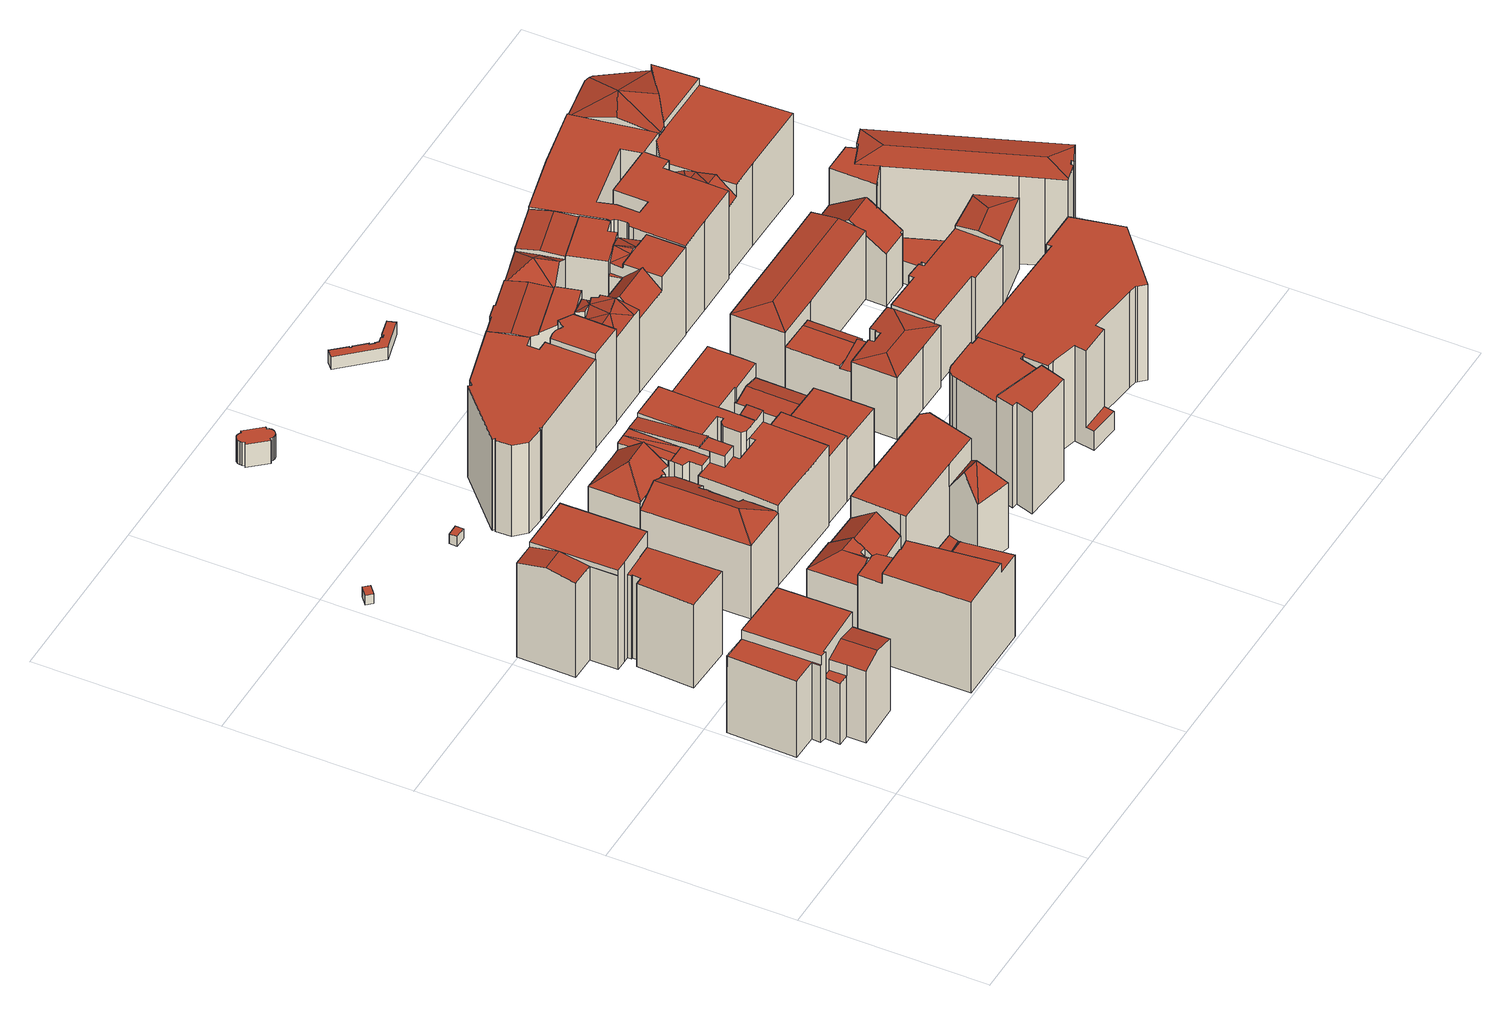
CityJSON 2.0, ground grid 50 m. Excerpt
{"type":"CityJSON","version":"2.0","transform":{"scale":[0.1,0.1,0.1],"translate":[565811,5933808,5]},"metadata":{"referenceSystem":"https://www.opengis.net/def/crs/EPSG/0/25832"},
"CityObjects":{
"building1":{"type":"Building","attributes":{"Gemeindeschluessel":"02000000","Geometrietyp2DReferenz":"3000","function":"31001_2010","roofType":"1000","measuredHeight":26.43,"storeysAboveGround":8},"geometry":[{"type":"MultiSurface","lod":"2","boundaries":[[[0,1,2,3]],[[4,5,1,0]],[[6,7,8,9]],[[10,11,12,13]],[[10,13,14,4,0,3,6,9]],[[14,13,12,15,16,17]],[[16,15,18,19]],[[11,10,9,8]],[[5,4,14,17]],[[6,3,2,19,18,7]],[[11,8,7,18,15,12]],[[5,17,16,19,2,1]]],"semantics":{"surfaces":[{"type":"WallSurface"},{"type":"GroundSurface"},{"type":"RoofSurface"}],"values":[0,0,0,0,1,0,0,0,0,0,2,2]}}]},
"building2":{"type":"Building","attributes":{"Gemeindeschluessel":"02000000","Geometrietyp2DReferenz":"3000","function":"31001_2010","roofType":"3100","measuredHeight":23.43,"storeysAboveGround":6},"geometry":[{"type":"MultiSurface","lod":"2","boundaries":[[[20,21,22,23]],[[21,24,25,22]],[[26,27,28,29,30,31]],[[32,33,34,25,24]],[[30,29,23,22,25,34,35]],[[32,24,27,26]],[[33,32,26,31,36]],[[36,31,30,35]],[[28,27,24,21,20]],[[29,28,20,23]],[[36,35,34,33]]],"semantics":{"surfaces":[{"type":"RoofSurface"},{"type":"WallSurface"},{"type":"GroundSurface"}],"values":[0,1,2,0,1,1,1,1,1,1,0]}}]},
"building3":{"type":"Building","attributes":{"Gemeindeschluessel":"02000000","Geometrietyp2DReferenz":"3000","function":"31001_2010","roofType":"1000","measuredHeight":25.55,"storeysAboveGround":7},"geometry":[{"type":"MultiSurface","lod":"2","boundaries":[[[37,38,39,40]],[[40,39,41,42]],[[42,41,43,44]],[[44,43,45,46]],[[47,48,45,43,41,39,38,49]],[[50,37,40,42,44,46,51,52]],[[37,50,49,38]],[[50,52,47,49]],[[52,51,48,47]],[[51,46,45,48]]],"semantics":{"surfaces":[{"type":"WallSurface"},{"type":"RoofSurface"},{"type":"GroundSurface"}],"values":[0,0,0,0,1,2,0,0,0,0]}}]},
"building4":{"type":"Building","attributes":{"Gemeindeschluessel":"02000000","Geometrietyp2DReferenz":"3000","function":"31001_2010","roofType":"3100","measuredHeight":30.47,"storeysAboveGround":5},"geometry":[{"type":"MultiSurface","lod":"2","boundaries":[[[53,54,55,56]],[[54,57,58,55]],[[59,60,53]],[[61,53,56,62]],[[54,63,57]],[[64,65,61,62,66,67,68]],[[65,64,69,70,60,59]],[[69,64,68,71]],[[54,53,60,70]],[[71,68,67,72]],[[67,66,58,57,63,72]],[[61,65,59,53]],[[66,62,56,55,58]],[[71,72,63,54,70,69]]],"semantics":{"surfaces":[{"type":"RoofSurface"},{"type":"WallSurface"},{"type":"GroundSurface"}],"values":[0,0,0,1,1,2,1,1,1,1,1,1,1,0]}}]},
"building5":{"type":"Building","attributes":{"Gemeindeschluessel":"02000000","Geometrietyp2DReferenz":"3000","function":"31001_3091","roofType":"1000","measuredHeight":3,"storeysAboveGround":1},"geometry":[{"type":"MultiSurface","lod":"2","boundaries":[[[73,74,75,76]],[[77,78,79,80]],[[80,79,74,73]],[[79,78,75,74]],[[78,77,76,75]],[[77,80,73,76]]],"semantics":{"surfaces":[{"type":"GroundSurface"},{"type":"RoofSurface"},{"type":"WallSurface"}],"values":[0,1,2,2,2,2]}}]},
"building6":{"type":"Building","attributes":{"Gemeindeschluessel":"02000000","Geometrietyp2DReferenz":"3000","function":"31001_2010","roofType":"1000","measuredHeight":27.88,"storeysAboveGround":7},"geometry":[{"type":"MultiSurface","lod":"2","boundaries":[[[81,82,83,84,85]],[[86,87,88,89,90]],[[91,92,93,94]],[[95,82,81,96]],[[83,97,98,84]],[[91,90,89,92]],[[99,88,87,100]],[[101,95,96,102,103,104,105,106,99,100]],[[107,108,109,110,111,98,97]],[[107,97,83,82,95,101]],[[111,110,104,103]],[[108,107,101,100,87,86]],[[99,106,93,92,89,88]],[[109,108,86,90,91,94]],[[106,105,109,94,93]],[[110,109,105,104]],[[103,102,85,84,98,111]],[[102,96,81,85]]],"semantics":{"surfaces":[{"type":"RoofSurface"},{"type":"WallSurface"},{"type":"GroundSurface"}],"values":[0,0,0,1,1,1,1,2,0,1,1,1,1,1,1,1,1,1]}}]},
"building7":{"type":"Building","attributes":{"Gemeindeschluessel":"02000000","Geometrietyp2DReferenz":"3000","function":"31001_2010","roofType":"3100","measuredHeight":25.46,"storeysAboveGround":6},"geometry":[{"type":"MultiSurface","lod":"2","boundaries":[[[112,113,114,115,116]],[[117,118,119,120]],[[121,114,113,122]],[[121,122,123,124,125,117,120,126]],[[115,114,121,126,127]],[[128,125,124,129,130]],[[118,117,125,128]],[[131,123,122,113,112]],[[129,124,123,131]],[[127,126,120,119]],[[129,131,112,116,130]],[[118,128,130,116]],[[127,119,118,116,115]]],"semantics":{"surfaces":[{"type":"RoofSurface"},{"type":"WallSurface"},{"type":"GroundSurface"}],"values":[0,1,1,2,1,1,1,1,1,1,0,0,0]}}]},
"building8":{"type":"Building","attributes":{"Gemeindeschluessel":"02000000","Geometrietyp2DReferenz":"3000","function":"31001_2010","roofType":"3100","measuredHeight":25.04,"storeysAboveGround":7},"geometry":[{"type":"MultiSurface","lod":"2","boundaries":[[[132,133,134,135]],[[136,134,133,137]],[[138,139,140,136,137]],[[135,134,136,140,141]],[[141,140,139,142]],[[142,139,138,143]],[[138,137,133,132,143]],[[142,143,132,135,141]]],"semantics":{"surfaces":[{"type":"RoofSurface"},{"type":"WallSurface"},{"type":"GroundSurface"}],"values":[0,1,2,1,1,1,1,0]}}]},
"building9":{"type":"Building","attributes":{"Gemeindeschluessel":"02000000","Geometrietyp2DReferenz":"3000","function":"31001_2010","roofType":"3200","measuredHeight":26.13,"storeysAboveGround":6},"geometry":[{"type":"MultiSurface","lod":"2","boundaries":[[[144,145,146,147]],[[148,149,145,144]],[[150,144,147,151]],[[152,148,144,150]],[[153,154,155,156]],[[156,155,157,158]],[[158,157,159,160]],[[160,159,161,162]],[[162,161,163,164]],[[164,163,165,166]],[[167,168,169,170]],[[170,169,171,172]],[[172,171,173,174]],[[153,156,158,160,162,164,166,152,150,151,175,176,167,170,172,174]],[[173,171,169,168,177,178,146,145,149,165,163,161,159,157,155,154]],[[146,178,175,151,147]],[[173,154,153,174]],[[177,168,167,176]],[[178,177,176,175]],[[152,166,165,149,148]]],"semantics":{"surfaces":[{"type":"RoofSurface"},{"type":"WallSurface"},{"type":"GroundSurface"}],"values":[0,0,1,1,1,1,1,1,1,1,1,1,1,2,0,1,1,1,1,1]}}]},
"building10":{"type":"Building","attributes":{"Gemeindeschluessel":"02000000","Geometrietyp2DReferenz":"3000","function":"31001_3091","roofType":"1000","measuredHeight":3,"storeysAboveGround":1},"geometry":[{"type":"MultiSurface","lod":"2","boundaries":[[[179,180,181,182]],[[183,184,185,186]],[[186,185,180,179]],[[185,184,181,180]],[[184,183,182,181]],[[183,186,179,182]]],"semantics":{"surfaces":[{"type":"GroundSurface"},{"type":"RoofSurface"},{"type":"WallSurface"}],"values":[0,1,2,2,2,2]}}]},
"building11":{"type":"Building","attributes":{"Gemeindeschluessel":"02000000","Geometrietyp2DReferenz":"3000","function":"31001_2010","roofType":"3200","measuredHeight":29.64,"storeysAboveGround":6},"geometry":[{"type":"MultiSurface","lod":"2","boundaries":[[[187,188,189,190,191,192]],[[193,194,187,192]],[[195,196,197,198,199,188,187,194]],[[200,201,202,203,204,205,206,207]],[[199,208,209,200,210,211,212,189]],[[207,213,214,211,210]],[[214,215,211]],[[216,192,191,217]],[[218,193,192,216]],[[219,197,196,220]],[[220,196,195,221]],[[222,202,201,223]],[[207,206,213]],[[224,205,204,225]],[[225,204,203,226]],[[226,203,202,222]],[[198,208,199]],[[189,212,190]],[[217,191,190,212,211,215,227]],[[224,225,226,222,223,228,219,220,221,218,216,217,227]],[[224,227,215,214,213,206,205]],[[200,207,210]],[[228,223,201,200,209]],[[219,228,209,208,198,197]],[[218,221,195,194,193]],[[199,189,188]]],"semantics":{"surfaces":[{"type":"RoofSurface"},{"type":"WallSurface"},{"type":"GroundSurface"}],"values":[0,0,0,0,0,0,0,1,1,1,1,1,1,1,1,1,1,1,1,2,1,1,1,1,1,1]}}]},
"building12":{"type":"Building","attributes":{"Gemeindeschluessel":"02000000","Geometrietyp2DReferenz":"3000","function":"31001_2010","roofType":"1000","measuredHeight":5.05,"storeysAboveGround":1},"geometry":[{"type":"MultiSurface","lod":"2","boundaries":[[[229,230,231,232]],[[232,231,233,234]],[[235,236,237,233,231,230]],[[238,229,232,234,239,240]],[[229,238,235,230]],[[238,240,236,235]],[[240,239,237,236]],[[239,234,233,237]]],"semantics":{"surfaces":[{"type":"WallSurface"},{"type":"RoofSurface"},{"type":"GroundSurface"}],"values":[0,0,1,2,0,0,0,0]}}]},
"building13":{"type":"Building","attributes":{"Gemeindeschluessel":"02000000","Geometrietyp2DReferenz":"3000","function":"31001_2010","roofType":"1000","measuredHeight":27.19,"storeysAboveGround":7},"geometry":[{"type":"MultiSurface","lod":"2","boundaries":[[[241,242,243]],[[242,244,245,246]],[[241,244,242]],[[247,248,249,250]],[[250,249,251,252]],[[253,254,255,256]],[[244,257,258,245]],[[246,245,258,259,260,261,262]],[[263,260,259,247,250,252,253,256]],[[261,260,263,241,243]],[[263,256,255,257,244,241]],[[248,247,259,258]],[[254,253,252,251]],[[242,246,262]],[[242,262,261,243]],[[254,251,249,248,258,257,255]]],"semantics":{"surfaces":[{"type":"RoofSurface"},{"type":"WallSurface"},{"type":"GroundSurface"}],"values":[0,0,0,1,1,1,1,1,2,1,1,1,1,0,0,0]}}]},
"building14":{"type":"Building","attributes":{"Gemeindeschluessel":"02000000","Geometrietyp2DReferenz":"3000","function":"31001_2010","roofType":"1000","measuredHeight":28.32,"storeysAboveGround":5},"geometry":[{"type":"MultiSurface","lod":"2","boundaries":[[[264,265,266,267,268,269]],[[270,271,272,273]],[[274,275,276,277]],[[278,279,280,281]],[[282,283,279,278]],[[266,265,284]],[[285,264,269,286]],[[266,287,267]],[[288,289,290,291]],[[272,292,293,273]],[[294,295,296,297]],[[297,296,298,299]],[[291,290,300,301]],[[302,303,304,305,306,307,308,309,290,289,310,311,312,282,278,281,276,275,313,314,315,316]],[[317,318,298,296,295,319,320,321,322,293,292,323,324,325,326,327,287,266,284]],[[316,315,314,313,275,274,328,329,330,331]],[[285,332,283,282,312,333,334,335,336,337,284,265,264]],[[338,339,340,341,326,325,324,323]],[[342,343,344,345,346,306,305,304,303,302,316,331]],[[347,348,346,345,344,343,342,331,330,329,328,274,277,349,350,351,352,353,354,355,341,340,339,338,356,357],[358,337,336,335,334,333,359,360,288,291,301,361,362,294,297,299,363]],[[311,310,289,288,360,359,333,312]],[[364,365,286,269,268,353,352,351,350]],[[267,287,327,326,341,355,354,353,268]],[[290,309,308,270,273,293,322,321,300]],[[308,307,306,346,348,347,357,271,270]],[[298,318,363,299]],[[301,300,321,320,361]],[[292,272,271,357,356,338,323]],[[320,319,295,294,362,361]],[[358,363,318,317,284,337]],[[281,280,364,350,349,277,276]],[[283,332,285,286,365,364,280,279]]],"semantics":{"surfaces":[{"type":"RoofSurface"},{"type":"WallSurface"},{"type":"GroundSurface"}],"values":[0,0,1,1,1,1,1,1,1,1,1,1,1,0,0,1,1,1,1,2,1,1,1,1,1,1,1,1,1,1,1,0]}}]},
"building15":{"type":"Building","attributes":{"Gemeindeschluessel":"02000000","Geometrietyp2DReferenz":"3000","function":"31001_2080","roofType":"1000","measuredHeight":7.05,"storeysAboveGround":1},"geometry":[{"type":"MultiSurface","lod":"2","boundaries":[[[366,367,368,369]],[[370,371,372,373]],[[373,372,374,375]],[[375,374,376,377]],[[377,376,378,379]],[[380,381,382,383]],[[383,382,384,385]],[[385,384,386,387]],[[387,386,388,389]],[[389,388,390,391]],[[391,390,392,393]],[[393,392,394,395]],[[395,394,396,397]],[[397,396,398,399]],[[400,401,402,403]],[[403,402,367,366]],[[404,405,371,370]],[[398,396,394,392,390,388,386,384,382,381,406,378,376,374,372,371,405,368,367,402,401,407]],[[380,383,385,387,389,391,393,395,397,399,408,400,403,366,369,404,370,373,375,377,379,409]],[[400,408,407,401]],[[408,399,398,407]],[[380,409,406,381]],[[409,379,378,406]],[[404,369,368,405]]],"semantics":{"surfaces":[{"type":"WallSurface"},{"type":"RoofSurface"},{"type":"GroundSurface"}],"values":[0,0,0,0,0,0,0,0,0,0,0,0,0,0,0,0,0,1,2,0,0,0,0,0]}}]},
"building16":{"type":"Building","attributes":{"Gemeindeschluessel":"02000000","Geometrietyp2DReferenz":"3000","function":"31001_2010","roofType":"1000","measuredHeight":20.4,"storeysAboveGround":5},"geometry":[{"type":"MultiSurface","lod":"2","boundaries":[[[410,411,412,413]],[[410,414,415,411]],[[414,416,417,415]],[[417,416,418,419]],[[412,419,418,413]],[[414,410,413,418,416]],[[411,415,417,419,412]]],"semantics":{"surfaces":[{"type":"WallSurface"},{"type":"GroundSurface"},{"type":"RoofSurface"}],"values":[0,0,0,0,0,1,2]}}]},
"building17":{"type":"Building","attributes":{"Gemeindeschluessel":"02000000","Geometrietyp2DReferenz":"3000","function":"31001_2010","roofType":"1000","measuredHeight":28.35,"storeysAboveGround":6},"geometry":[{"type":"MultiSurface","lod":"2","boundaries":[[[420,421,422,423,424,425,426,427,428]],[[422,421,429,430,431,432]],[[433,434,435,436]],[[437,438,439,440]],[[440,439,441,442]],[[442,441,443,444]],[[445,446,447,448]],[[448,447,449,450]],[[450,449,438,437]],[[451,452,453,454]],[[454,453,455,456]],[[456,455,457,458]],[[458,457,459,460]],[[428,461,420]],[[462,463,464,465]],[[465,464,466,467]],[[468,427,426,469]],[[469,426,425,470]],[[470,425,424,471]],[[471,424,423,472]],[[431,436,435,432]],[[461,428,427,468,444,443]],[[472,423,422,432,435,434,473]],[[474,475,476,477,462,465,467,478,451,454,456,458,460,445,448,450,437,440,442,444,468,469,470,471,472,473]],[[459,457,455,453,452,479,466,464,463,480,481,429,420,461,443,441,439,438,449,447,446]],[[481,480,477,476]],[[479,452,451,478]],[[429,481,476,475,430]],[[475,474,433,436,431,430]],[[474,473,434,433]],[[420,429,421]],[[466,479,478,467]],[[480,463,462,477]],[[459,446,445,460]]],"semantics":{"surfaces":[{"type":"RoofSurface"},{"type":"WallSurface"},{"type":"GroundSurface"}],"values":[0,0,0,1,1,1,1,1,1,1,1,1,1,1,1,1,1,1,1,1,1,1,1,2,0,1,1,1,1,1,1,1,1,1]}}]},
"building18":{"type":"Building","attributes":{"Gemeindeschluessel":"02000000","Geometrietyp2DReferenz":"3000","function":"31001_2010","roofType":"1000","measuredHeight":18.84,"storeysAboveGround":5},"geometry":[{"type":"MultiSurface","lod":"2","boundaries":[[[482,483,484,485,486,487]],[[488,489,490,491]],[[492,487,486,493]],[[494,483,482,495]],[[495,482,487,492]],[[496,497,498,499]],[[484,500,501,485]],[[502,503,504,505]],[[496,499,488,491,506,507,494,495,492,493,502,505,508]],[[509,507,506,510,511]],[[512,513,497,496,508,514]],[[508,505,504,515,514]],[[513,512,516,511,510]],[[494,507,509,500,484,483]],[[502,493,486,485,501,503]],[[489,488,499,498]],[[510,506,491,490]],[[516,512,514,515]],[[516,515,504,503,501,500,509,511]],[[490,489,498,497,513,510]]],"semantics":{"surfaces":[{"type":"RoofSurface"},{"type":"WallSurface"},{"type":"GroundSurface"}],"values":[0,1,1,1,1,1,1,1,2,1,1,1,1,1,1,1,1,0,0,0]}}]},
"building19":{"type":"Building","attributes":{"Gemeindeschluessel":"02000000","Geometrietyp2DReferenz":"3000","function":"31001_2010","roofType":"1000","measuredHeight":20.34,"storeysAboveGround":5},"geometry":[{"type":"MultiSurface","lod":"2","boundaries":[[[517,518,519,520,521,522,523]],[[524,525,526,527,528,529,530]],[[529,523,522,530]],[[524,521,520,525]],[[525,520,519,526]],[[526,519,518,527]],[[527,518,517,528]],[[529,528,517,523]],[[524,530,522,521]]],"semantics":{"surfaces":[{"type":"RoofSurface"},{"type":"GroundSurface"},{"type":"WallSurface"}],"values":[0,1,2,2,2,2,2,2,2]}}]},
"building20":{"type":"Building","attributes":{"Gemeindeschluessel":"02000000","Geometrietyp2DReferenz":"3000","function":"31001_2010","roofType":"1000","measuredHeight":31.29,"storeysAboveGround":8},"geometry":[{"type":"MultiSurface","lod":"2","boundaries":[[[531,532,533,534]],[[534,533,535,536]],[[537,538,539,540]],[[541,542,532,531]],[[542,541,543,544]],[[540,539,544,543]],[[538,537,536,535]],[[536,537,540,543,541,531,534]],[[538,535,533,532,542,544,539]]],"semantics":{"surfaces":[{"type":"WallSurface"},{"type":"GroundSurface"},{"type":"RoofSurface"}],"values":[0,0,0,0,0,0,0,1,2]}}]},
"building21":{"type":"Building","attributes":{"Gemeindeschluessel":"02000000","Geometrietyp2DReferenz":"3000","function":"31001_2010","roofType":"1000","measuredHeight":29,"storeysAboveGround":6},"geometry":[{"type":"MultiSurface","lod":"2","boundaries":[[[545,546,547,548]],[[549,550,551,552]],[[552,551,553,554]],[[554,553,555,556]],[[557,558,559,545,548,560,549,552,554,556]],[[561,547,546,562,563,564,555,553,551,550]],[[563,562,559,558]],[[564,563,558,557]],[[561,550,549,560]],[[547,561,560,548]],[[562,546,545,559]],[[555,564,557,556]]],"semantics":{"surfaces":[{"type":"WallSurface"},{"type":"GroundSurface"},{"type":"RoofSurface"}],"values":[0,0,0,0,1,2,0,0,0,0,0,0]}}]},
"building22":{"type":"Building","attributes":{"Gemeindeschluessel":"02000000","Geometrietyp2DReferenz":"3000","function":"31001_2010","roofType":"1000","measuredHeight":29.28,"storeysAboveGround":8},"geometry":[{"type":"MultiSurface","lod":"2","boundaries":[[[565,566,567,568]],[[568,567,569,570]],[[570,569,571,572]],[[572,571,573,574]],[[574,573,575,576]],[[576,575,577,578]],[[579,580,581,582]],[[583,584,585,586]],[[587,588,589,590]],[[590,589,591,592]],[[592,591,593,594]],[[595,596,597,598]],[[581,580,597,596,593,591,589,588,577,575,573,571,569,567,566,585,584]],[[595,598,579,582,583,586,565,568,570,572,574,576,578,587,590,592,594]],[[595,594,593,596]],[[583,582,581,584]],[[579,598,597,580]],[[587,578,577,588]],[[565,586,585,566]]],"semantics":{"surfaces":[{"type":"WallSurface"},{"type":"RoofSurface"},{"type":"GroundSurface"}],"values":[0,0,0,0,0,0,0,0,0,0,0,0,1,2,0,0,0,0,0]}}]},
"building23":{"type":"Building","attributes":{"Gemeindeschluessel":"02000000","Geometrietyp2DReferenz":"3000","function":"31001_2010","roofType":"3100","measuredHeight":28.04,"storeysAboveGround":6},"geometry":[{"type":"MultiSurface","lod":"2","boundaries":[[[599,600,601,602]],[[603,600,599]],[[600,604,605,606,601]],[[605,607,606]],[[608,609,610,611]],[[609,612,613,610]],[[614,604,600,609,615]],[[616,617,609,600]],[[603,618,616,600]],[[619,612,609]],[[617,620,621,622,623,609]],[[624,618,603]],[[609,608,615]],[[609,623,619]],[[625,622,621,626]],[[626,621,620,627]],[[628,629,630,631,632,633,625,626,627]],[[629,628,624,603,599,602]],[[630,629,602,601,606,607]],[[631,630,607,605,604,614]],[[625,633,613,612,619,623,622]],[[628,627,620,617,616,618,624]],[[632,631,614,615,608,611]],[[633,632,611,610,613]]],"semantics":{"surfaces":[{"type":"RoofSurface"},{"type":"WallSurface"},{"type":"GroundSurface"}],"values":[0,0,0,0,0,0,0,0,0,0,0,0,1,1,1,1,2,1,1,1,1,1,1,1]}}]},
"building24":{"type":"Building","attributes":{"Gemeindeschluessel":"02000000","Geometrietyp2DReferenz":"3000","function":"51009_1610","roofType":"1000","measuredHeight":3.83},"geometry":[{"type":"MultiSurface","lod":"2","boundaries":[[[634,635,636,637]],[[637,636,638,639]],[[639,638,640,641]],[[641,640,642,643]],[[643,642,644,645]],[[645,644,646,647]],[[647,646,648,649]],[[649,648,650,651]],[[651,650,652,653]],[[653,652,654,655]],[[655,654,656,657]],[[657,656,658,659]],[[660,661,635,634]],[[662,663,664,665]],[[665,664,666,667]],[[667,666,668,669]],[[669,668,661,660]],[[663,662,659,658]],[[659,662,665,667,669,660,634,637,639,641,643,645,647,649,651,653,655,657]],[[663,658,656,654,652,650,648,646,644,642,640,638,636,635,661,668,666,664]]],"semantics":{"surfaces":[{"type":"WallSurface"},{"type":"GroundSurface"},{"type":"RoofSurface"}],"values":[0,0,0,0,0,0,0,0,0,0,0,0,0,0,0,0,0,0,1,2]}}]},
"building25":{"type":"Building","attributes":{"Gemeindeschluessel":"02000000","Geometrietyp2DReferenz":"3000","function":"31001_2010","roofType":"1000","measuredHeight":18.15,"storeysAboveGround":5},"geometry":[{"type":"MultiSurface","lod":"2","boundaries":[[[670,671,672,673,674]],[[672,675,676,677,678,679]],[[680,681,682,683]],[[672,671,675]],[[684,670,674,685]],[[682,677,676,683]],[[672,679,673]],[[686,681,680,687]],[[688,684,685,689,686,687]],[[688,687,680,683,676,675]],[[686,689,678,677,682,681]],[[684,688,675,671,670]],[[689,685,674,673,679,678]]],"semantics":{"surfaces":[{"type":"RoofSurface"},{"type":"WallSurface"},{"type":"GroundSurface"}],"values":[0,0,0,1,1,1,1,1,2,1,1,1,1]}}]},
"building26":{"type":"Building","attributes":{"Gemeindeschluessel":"02000000","Geometrietyp2DReferenz":"3000","function":"31001_2010","roofType":"3200","measuredHeight":19.54,"storeysAboveGround":6},"geometry":[{"type":"MultiSurface","lod":"2","boundaries":[[[690,691,692,693,694,695]],[[691,696,697,692]],[[698,691,690,699]],[[699,690,695,700]],[[701,702,703,704]],[[704,703,705,706]],[[706,705,707,708]],[[708,707,709,710]],[[710,709,711,712]],[[713,696,691,698]],[[714,715,716,717]],[[717,716,697,696,713]],[[718,701,704,706,708,710,712,714,717,713,698,699,700]],[[719,718,700,695,694]],[[720,702,701,718,719]],[[715,714,712,711]],[[715,711,709,707,705,703,702,720,693,692,697,716]],[[720,719,694,693]]],"semantics":{"surfaces":[{"type":"RoofSurface"},{"type":"WallSurface"},{"type":"GroundSurface"}],"values":[0,0,1,1,1,1,1,1,1,1,1,1,2,1,1,1,0,0]}}]},
"building27":{"type":"Building","attributes":{"Gemeindeschluessel":"02000000","Geometrietyp2DReferenz":"3000","function":"31001_2010","roofType":"1000","measuredHeight":27.62,"storeysAboveGround":7},"geometry":[{"type":"MultiSurface","lod":"2","boundaries":[[[721,722,723,724,725]],[[723,726,727,728,729,730,724]],[[731,732,733]],[[731,734,732]],[[735,734,731]],[[735,736,734]],[[736,737,734]],[[738,739,737,736]],[[728,727,740,741]],[[742,743,744,745]],[[746,730,729,747]],[[747,729,728,748]],[[721,749,722]],[[733,750,731]],[[745,739,738,742]],[[751,752,749,721,725,753]],[[754,741,740,732,734,737,755]],[[751,753,746,747,748,754,755,756,757]],[[752,751,757,744,743,758]],[[757,756,739,745,744]],[[756,755,737,739]],[[736,735,731]],[[758,743,742,738,736]],[[726,750,733,732,740,727]],[[754,748,728,741]],[[726,723,722]],[[746,753,725,724,730]],[[726,722,749,752,758,736,731,750]]],"semantics":{"surfaces":[{"type":"RoofSurface"},{"type":"WallSurface"},{"type":"GroundSurface"}],"values":[0,0,0,0,0,0,0,0,0,0,1,1,1,1,1,1,1,2,1,1,1,1,1,1,1,1,1,0]}}]},
"building28":{"type":"Building","attributes":{"Gemeindeschluessel":"02000000","Geometrietyp2DReferenz":"3000","function":"31001_2010","roofType":"3100","measuredHeight":30.33,"storeysAboveGround":5},"geometry":[{"type":"MultiSurface","lod":"2","boundaries":[[[759,760,761]],[[762,760,759]],[[763,760,762]],[[764,765,761,760]],[[763,766,764,760]],[[767,764,766]],[[768,769,770,771,772]],[[773,774,775,776,769,768]],[[777,778,779,780,781,782,783,784]],[[785,771,770,786]],[[775,784,783,776]],[[787,782,781,788]],[[788,781,780,789]],[[789,780,779,790]],[[790,779,778,791]],[[791,778,777,792]],[[793,759,761,765,772,771,785]],[[794,774,773,767,766,763,762,795]],[[794,795,793,785,786,787,788,789,790,791,792]],[[787,786,770,769,776,783,782]],[[794,792,777,784,775,774]],[[764,767,773,768,772,765]],[[793,795,762,759]]],"semantics":{"surfaces":[{"type":"RoofSurface"},{"type":"WallSurface"},{"type":"GroundSurface"}],"values":[0,0,0,0,0,0,0,0,0,1,1,1,1,1,1,1,1,1,2,1,1,1,1]}}]},
"building29":{"type":"Building","attributes":{"Gemeindeschluessel":"02000000","Geometrietyp2DReferenz":"3000","function":"31001_2010","roofType":"1000","measuredHeight":29.42,"storeysAboveGround":6},"geometry":[{"type":"MultiSurface","lod":"2","boundaries":[[[796,797,597,798]],[[798,597,596,799]],[[799,596,593,800]],[[800,593,591,801]],[[801,591,802,803]],[[804,805,806,807]],[[807,806,797,796]],[[808,809,810,811]],[[811,810,812,813]],[[813,812,814,815]],[[816,817,818,819]],[[819,818,820,821]],[[822,823,820,818,817,824,814,812,810,809,802,591,593,596,597,797,806,805,825]],[[826,816,819,821,827,828,829,804,807,796,798,799,800,801,803,808,811,813,815]],[[808,803,802,809]],[[816,826,824,817]],[[826,815,814,824]],[[827,821,820,823]],[[830,829,828,831]],[[828,827,823,822,832,831]],[[804,829,830,833,825,805]],[[832,822,825,833]],[[832,833,830,831]]],"semantics":{"surfaces":[{"type":"WallSurface"},{"type":"RoofSurface"},{"type":"GroundSurface"}],"values":[0,0,0,0,0,0,0,0,0,0,0,0,1,2,0,0,0,0,0,0,0,0,1]}}]},
"building30":{"type":"Building","attributes":{"Gemeindeschluessel":"02000000","Geometrietyp2DReferenz":"3000","function":"31001_2010","roofType":"3200","measuredHeight":21.86,"storeysAboveGround":6},"geometry":[{"type":"MultiSurface","lod":"2","boundaries":[[[834,835,836,837]],[[838,839,840,835,834]],[[841,837,836,842]],[[843,839,838,844]],[[842,836,845,846]],[[843,844,841,842,846,847]],[[841,844,838,834,837]],[[840,839,843,847,848]],[[848,847,846,845]],[[848,845,836,835,840]]],"semantics":{"surfaces":[{"type":"RoofSurface"},{"type":"WallSurface"},{"type":"GroundSurface"}],"values":[0,0,1,1,1,2,1,1,1,0]}}]},
"building31":{"type":"Building","attributes":{"Gemeindeschluessel":"02000000","Geometrietyp2DReferenz":"3000","function":"31001_2010","roofType":"1000","measuredHeight":20.97,"storeysAboveGround":6},"geometry":[{"type":"MultiSurface","lod":"2","boundaries":[[[849,850,851,852,853,854,855,856,857,858]],[[859,860,861,862,863,864,865,866,867,868]],[[862,855,854,863]],[[863,854,853,864]],[[864,853,852,865]],[[865,852,851,866]],[[866,851,850,867]],[[867,850,849,868]],[[859,858,857,860]],[[860,857,856,861]],[[861,856,855,862]],[[859,868,849,858]]],"semantics":{"surfaces":[{"type":"RoofSurface"},{"type":"GroundSurface"},{"type":"WallSurface"}],"values":[0,1,2,2,2,2,2,2,2,2,2,2]}}]},
"building32":{"type":"Building","attributes":{"Gemeindeschluessel":"02000000","Geometrietyp2DReferenz":"3000","function":"31001_2010","roofType":"1000","measuredHeight":27.2,"storeysAboveGround":6},"geometry":[{"type":"MultiSurface","lod":"2","boundaries":[[[869,870,871,872,873,874,875,876,877,878,879,880,881,882,883,884,885,886],[887,888,889,890,891,892,893]],[[894,895,896,897,898,899,900,901,902,903,904,905,906,907,908,909,910,911],[912,913,914,915,916,917,918]],[[911,910,870,869]],[[910,909,871,870]],[[909,908,872,871]],[[908,907,873,872]],[[907,906,874,873]],[[906,905,875,874]],[[905,904,876,875]],[[904,903,877,876]],[[903,902,878,877]],[[902,901,879,878]],[[901,900,880,879]],[[900,899,881,880]],[[899,898,882,881]],[[898,897,883,882]],[[897,896,884,883]],[[896,895,885,884]],[[895,894,886,885]],[[894,911,869,886]],[[918,917,888,887]],[[917,916,889,888]],[[916,915,890,889]],[[915,914,891,890]],[[914,913,892,891]],[[913,912,893,892]],[[912,918,887,893]]],"semantics":{"surfaces":[{"type":"GroundSurface"},{"type":"RoofSurface"},{"type":"WallSurface"}],"values":[0,1,2,2,2,2,2,2,2,2,2,2,2,2,2,2,2,2,2,2,2,2,2,2,2,2,2]}}]},
"building33":{"type":"Building","attributes":{"Gemeindeschluessel":"02000000","Geometrietyp2DReferenz":"3000","function":"31001_2070","roofType":"3100","measuredHeight":22.64,"storeysAboveGround":4},"geometry":[{"type":"MultiSurface","lod":"2","boundaries":[[[919,920,921,922]],[[923,924,925,926]],[[926,925,927,928]],[[929,921,920,930]],[[923,926,928,931,929,930]],[[922,921,929,931,932]],[[924,923,930,920,919]],[[932,931,928,927]],[[932,927,925,924,919,922]]],"semantics":{"surfaces":[{"type":"RoofSurface"},{"type":"WallSurface"},{"type":"GroundSurface"}],"values":[0,1,1,1,2,1,1,1,0]}}]},
"building34":{"type":"Building","attributes":{"Gemeindeschluessel":"02000000","Geometrietyp2DReferenz":"3000","function":"31001_2010","roofType":"3200","measuredHeight":22.83,"storeysAboveGround":6},"geometry":[{"type":"MultiSurface","lod":"2","boundaries":[[[933,934,935,936]],[[933,937,938,934]],[[939,933,936,940]],[[941,937,933,939]],[[868,942,941,939,940]],[[943,868,940,936,935]],[[941,942,944,938,937]],[[944,942,868,943]],[[944,943,935,934,938]]],"semantics":{"surfaces":[{"type":"RoofSurface"},{"type":"WallSurface"},{"type":"GroundSurface"}],"values":[0,0,1,1,2,1,1,1,0]}}]},
"building35":{"type":"Building","attributes":{"Gemeindeschluessel":"02000000","Geometrietyp2DReferenz":"3000","function":"31001_2010","roofType":"1000","measuredHeight":6.92,"storeysAboveGround":1},"geometry":[{"type":"MultiSurface","lod":"2","boundaries":[[[945,946,947,948,949,950,951,952]],[[953,954,955,956,957,942,868,958]],[[953,952,951,954]],[[954,951,950,955]],[[955,950,949,956]],[[956,949,948,957]],[[957,948,947,942]],[[942,947,946,868]],[[868,946,945,958]],[[958,945,952,953]]],"semantics":{"surfaces":[{"type":"RoofSurface"},{"type":"GroundSurface"},{"type":"WallSurface"}],"values":[0,1,2,2,2,2,2,2,2,2]}}]},
"building36":{"type":"Building","attributes":{"Gemeindeschluessel":"02000000","Geometrietyp2DReferenz":"3000","function":"31001_2010","roofType":"1000","measuredHeight":26.82,"storeysAboveGround":5},"geometry":[{"type":"MultiSurface","lod":"2","boundaries":[[[959,960,961,962]],[[962,961,963,964]],[[965,966,967,968]],[[969,967,966,970,963,961,960]],[[971,959,962,964,972,965,968]],[[971,968,967,969]],[[965,972,970,966]],[[959,971,969,960]],[[972,964,963,970]]],"semantics":{"surfaces":[{"type":"WallSurface"},{"type":"RoofSurface"},{"type":"GroundSurface"}],"values":[0,0,0,1,2,0,0,0,0]}}]},
"building37":{"type":"Building","attributes":{"Gemeindeschluessel":"02000000","Geometrietyp2DReferenz":"3000","function":"31001_2010","roofType":"1000","measuredHeight":27.08,"storeysAboveGround":7},"geometry":[{"type":"MultiSurface","lod":"2","boundaries":[[[973,974,975,976,977]],[[975,978,979,976]],[[978,980,979]],[[978,981,982,980]],[[981,983,984,982]],[[985,986,987]],[[978,974,988,989,990,991,992,993,994,995,996,997,998]],[[999,1000,1001,1002]],[[985,997,996,986]],[[1003,995,994,1004]],[[1005,991,990,1006]],[[1006,990,989,1007]],[[973,988,974]],[[1008,1001,1000,1009]],[[992,999,1002,993]],[[1010,977,976,979,980,982,984,1011]],[[1010,1011,1012,1013,1003,1004,1008,1009,1005,1006,1007]],[[978,998,983,981]],[[1005,1009,1000,999,992,991]],[[1008,1004,994,993,1002,1001]],[[1013,1012,998,997,985,987]],[[1003,1013,987,986,996,995]],[[1012,1011,984,983,998]],[[1010,1007,989,988,973,977]],[[974,978,975]]],"semantics":{"surfaces":[{"type":"RoofSurface"},{"type":"WallSurface"},{"type":"GroundSurface"}],"values":[0,0,0,0,0,0,0,0,1,1,1,1,1,1,1,1,2,1,1,1,1,1,1,1,1]}}]},
"building38":{"type":"Building","attributes":{"Gemeindeschluessel":"02000000","Geometrietyp2DReferenz":"3000","function":"31001_2010","roofType":"3200","measuredHeight":28.01,"storeysAboveGround":8},"geometry":[{"type":"MultiSurface","lod":"2","boundaries":[[[1014,1015,1016,1017,967,1018]],[[1019,1020,1021,1022,1015,1014]],[[1023,1024,1025,1026,1020,1019,1027]],[[1028,1029,1030,1031]],[[968,967,1017,1032]],[[1032,1017,1016,1033]],[[1034,1022,1021,1035]],[[1036,1026,1025,1037]],[[1037,1025,1024,1038]],[[1038,1024,1023,1039]],[[1031,1030,1040,971]],[[1036,1037,1038,1039,1041,1028,1031,971,968,1032,1033,1034,1035]],[[1042,1041,1039,1023,1027]],[[1036,1035,1021,1020,1026]],[[1034,1033,1016,1015,1022]],[[1029,1028,1041,1042]],[[968,971,1040,1018,967]],[[1029,1042,1027,1019,1014,1018,1040,1030]]],"semantics":{"surfaces":[{"type":"RoofSurface"},{"type":"WallSurface"},{"type":"GroundSurface"}],"values":[0,0,0,1,1,1,1,1,1,1,1,2,1,1,1,1,1,0]}}]},
"building39":{"type":"Building","attributes":{"Gemeindeschluessel":"02000000","Geometrietyp2DReferenz":"3000","function":"31001_2010","roofType":"3100","measuredHeight":28.4,"storeysAboveGround":5},"geometry":[{"type":"MultiSurface","lod":"2","boundaries":[[[1043,1044,1045,1046]],[[1047,1043,1046]],[[1048,1049,1043,1047]],[[1050,1051,1043,1049]],[[1052,1053,1044,1043]],[[1051,1052,1043]],[[1054,1046,1045,1055]],[[1056,1053,1052,1057]],[[1058,1059,1054,1055,1056,1057]],[[1058,1057,1052,1051,1050]],[[1059,1058,1050,1049,1048]],[[1054,1059,1048,1047,1046]],[[1056,1055,1045,1044,1053]]],"semantics":{"surfaces":[{"type":"RoofSurface"},{"type":"WallSurface"},{"type":"GroundSurface"}],"values":[0,0,0,0,0,0,1,1,2,1,1,1,1]}}]}
},
"vertices":[
[6,262,5],[6,262,240],[11,446,240],[11,446,5],[80,260,5],[80,260,240],[250,438,5],[250,438,269],[253,244,269],[253,244,5],[99,239,5],[99,239,269],[99,234,269],[99,234,5],[79,236,5],[83,236,269],[83,236,240],[79,236,240],[80,443,269],[80,443,240],
[95,194,190],[127,194,190],[126,240,190],[99,239,190],[127,194,223],[126,240,223],[128,143,3],[127,194,3],[95,194,3],[99,239,3],[253,244,3],[255,146,3],[128,143,223],[191,145,237],[190,242,237],[253,244,223],[255,146,223],
[121,737,7],[121,737,262],[142,737,262],[142,737,7],[143,760,262],[143,760,7],[139,760,262],[139,760,7],[139,772,262],[139,772,7],[249,580,262],[246,774,262],[114,585,262],[114,585,7],[246,774,7],[249,580,7],
[92,845,295],[90,923,311],[24,923,311],[23,846,295],[89,1000,295],[25,1001,295],[92,771,295],[93,771,295],[92,845,6],[23,846,6],[89,1000,311],[123,771,6],[92,771,6],[25,1001,6],[242,999,6],[246,774,6],[123,771,311],[93,771,311],[246,774,311],[242,999,311],
[60,1399,10],[37,1379,10],[24,1394,10],[47,1414,10],[47,1414,40],[24,1394,40],[37,1379,40],[60,1399,40],
[469,303,249],[394,302,249],[394,238,249],[488,240,249],[481,297,249],[550,8,251],[621,8,251],[606,136,251],[605,143,251],[535,143,251],[535,143,249],[605,143,249],[605,148,249],[534,144,249],[394,302,1],[469,303,1],[394,238,280],[488,240,280],[606,136,1],[621,8,1],[397,7,1],[481,297,1],[488,237,1],[522,241,1],[534,144,1],[605,148,1],[397,7,280],[550,8,280],[534,144,280],[522,241,280],[488,237,280],
[477,326,233],[477,336,240],[494,335,240],[496,365,261],[444,367,261],[392,433,6],[392,433,217],[407,433,217],[407,433,6],[494,335,6],[477,336,6],[476,299,6],[469,303,6],[394,302,6],[498,430,6],[498,430,217],[394,302,217],[469,303,241],[445,302,261],[476,299,235],
[601,359,260],[604,427,211],[498,430,211],[495,362,260],[498,430,9],[604,427,9],[599,294,9],[495,292,9],[493,302,9],[493,302,216],[495,292,209],[599,294,213],
[389,576,234],[457,643,270],[454,863,270],[384,863,234],[519,572,234],[520,580,238],[389,576,9],[384,863,9],[519,572,9],[507,773,9],[507,773,243],[507,756,244],[507,756,9],[510,756,242],[510,756,9],[509,745,242],[509,745,9],[505,745,245],[505,745,9],[502,667,247],[502,667,9],[523,666,236],[523,666,9],[528,847,9],[528,847,231],[528,826,232],[528,826,9],[528,785,232],[528,785,9],[527,772,233],[527,772,9],[496,863,9],[504,859,9],[504,859,244],[496,863,248],
[343,1302,3],[312,1302,3],[312,1323,3],[343,1323,3],[343,1323,33],[312,1323,33],[312,1302,33],[343,1302,33],
[453,928,304],[529,928,304],[530,967,274],[530,996,252],[499,996,252],[384,998,252],[384,863,252],[387,863,254],[496,863,255],[504,859,252],[505,868,259],[528,863,255],[529,888,274],[529,858,274],[528,847,274],[528,826,274],[547,818,274],[546,784,274],[582,783,275],[583,858,275],[565,858,274],[528,863,274],[529,863,274],[556,858,275],[558,996,275],[530,996,274],[583,858,274],[583,860,274],[585,996,275],[384,998,8],[499,996,8],[384,863,8],[505,868,8],[504,859,8],[496,863,8],[528,826,8],[528,847,8],[582,783,8],[546,784,8],[547,818,8],[585,996,8],[529,863,8],
[706,206,11],[706,206,62],[700,208,62],[700,208,11],[596,220,62],[596,220,11],[780,186,62],[806,274,62],[598,280,62],[780,186,11],[598,280,11],[806,274,11],
[879,158,213],[843,222,284],[781,185,213],[911,270,213],[806,274,213],[806,273,213],[598,280,12],[598,280,280],[599,294,280],[599,294,12],[604,427,280],[604,427,12],[933,416,12],[933,416,280],[948,398,280],[948,398,12],[911,270,280],[806,274,280],[806,274,12],[780,186,12],[780,186,213],[793,229,284],[879,158,12],
[626,810,295],[626,827,293],[627,867,289],[629,995,277],[585,996,277],[582,811,295],[765,738,293],[767,781,293],[732,782,287],[730,739,287],[528,785,12],[528,785,259],[546,784,259],[546,784,12],[581,744,259],[581,744,292],[581,783,292],[581,783,259],[624,743,259],[624,743,292],[626,827,289],[626,810,292],[582,811,292],[629,995,289],[700,724,12],[700,724,259],[700,740,259],[700,740,12],[732,782,289],[730,739,289],[679,797,12],[679,797,289],[691,809,289],[691,809,12],[703,809,289],[703,809,12],[688,741,259],[688,741,12],[578,570,259],[623,569,259],[670,567,259],[725,565,259],[759,564,259],[765,737,259],[765,738,259],[730,739,259],[676,725,259],[625,726,259],[624,726,259],[527,772,259],[526,746,259],[523,666,259],[519,572,259],[680,825,289],[703,825,289],[679,784,289],[678,750,289],[688,741,289],[700,740,289],[731,782,289],[732,809,289],[732,873,289],[734,994,289],[687,995,289],[527,772,12],[526,746,12],[523,666,12],[519,572,12],[625,785,292],[624,726,12],[624,743,12],[625,785,12],[626,810,12],[626,827,12],[731,782,12],[732,809,12],[732,873,12],[734,994,12],[578,570,12],[623,569,12],[670,567,12],[725,565,12],[759,564,12],[765,738,12],[765,737,12],[581,783,12],[582,783,12],[582,786,12],[582,811,12],[585,996,12],[629,995,12],[687,995,12],[732,782,12],[767,781,12],[680,825,12],[625,726,12],[676,725,12],[678,750,12],[679,784,12],[703,825,12],[582,783,292],[582,786,292],
[329,1878,12],[329,1878,83],[331,1884,83],[331,1884,12],[341,1893,12],[341,1893,83],[347,1894,83],[347,1894,12],[354,1892,83],[354,1892,12],[359,1889,83],[359,1889,12],[364,1893,83],[364,1893,12],[398,1843,12],[398,1843,83],[401,1837,83],[401,1837,12],[402,1831,83],[402,1831,12],[400,1824,83],[400,1824,12],[396,1819,83],[396,1819,12],[390,1815,83],[390,1815,12],[383,1814,83],[383,1814,12],[377,1815,83],[377,1815,12],[371,1819,83],[371,1819,12],[366,1815,83],[366,1815,12],[332,1865,12],[332,1865,83],[329,1871,83],[329,1871,12],[335,1890,12],[335,1890,83],[403,1848,83],[326,1861,83],[326,1861,12],[403,1848,12],
[846,561,19],[846,561,223],[759,564,223],[759,564,19],[851,718,19],[851,718,223],[852,735,19],[852,735,223],[765,737,19],[765,737,223],
[726,1425,292],[737,1381,296],[917,1427,296],[903,1483,290],[814,1460,290],[813,1464,290],[773,1454,290],[774,1450,290],[723,1437,290],[749,1336,292],[751,1337,292],[770,1325,290],[933,1367,290],[852,1276,294],[949,1304,294],[933,1367,294],[770,1325,294],[390,1253,12],[390,1253,292],[532,1388,292],[532,1388,12],[538,1381,292],[538,1381,12],[550,1392,292],[550,1392,12],[390,1244,12],[390,1244,292],[396,1246,292],[396,1246,12],[390,1250,292],[390,1250,12],[480,1167,12],[480,1167,292],[476,1172,292],[476,1172,12],[471,1167,292],[471,1167,12],[420,1170,292],[420,1170,12],[391,1201,292],[391,1201,12],[723,1437,292],[751,1298,12],[751,1298,292],[751,1291,292],[751,1291,12],[751,1285,292],[751,1285,12],[774,1450,12],[773,1454,12],[813,1464,12],[814,1460,12],[903,1483,12],[949,1304,12],[852,1276,12],[751,1337,12],[721,1329,12],[721,1298,12],[750,1166,12],[750,1166,292],[721,1298,292],[721,1329,292],
[853,780,55],[853,761,55],[877,761,55],[878,872,55],[850,872,55],[849,780,55],[846,561,20],[846,561,208],[851,718,208],[851,718,20],[849,780,20],[850,872,20],[853,761,20],[853,780,20],[977,686,20],[977,686,208],[976,557,208],[976,557,20],[877,761,177],[878,872,177],[881,871,20],[881,871,178],[881,866,178],[881,866,20],[877,717,20],[879,761,20],[979,866,20],[879,761,177],[877,717,208],[877,717,177],[977,714,177],[977,714,208],[979,866,177],[929,866,190],[928,716,190],
[881,871,221],[881,866,221],[979,866,221],[980,905,221],[981,993,221],[734,994,221],[732,873,221],[981,993,17],[980,905,17],[979,866,17],[881,866,17],[881,871,17],[732,873,17],[734,994,17],
[1005,211,17],[1005,211,330],[1019,260,330],[1019,260,17],[1024,259,330],[1024,259,17],[1164,217,17],[1164,217,330],[1143,148,330],[1143,148,17],[1021,209,17],[1021,209,330],[1006,161,17],[1006,161,330],
[795,1280,18],[795,1280,308],[802,1277,308],[802,1277,18],[852,1276,18],[852,1276,308],[852,1246,308],[852,1246,18],[850,1164,308],[850,1164,18],[750,1166,308],[750,1166,18],[751,1285,18],[768,1288,18],[782,1287,18],[815,1298,18],[815,1298,308],[782,1287,308],[768,1288,308],[751,1285,308],
[1053,382,18],[1053,382,311],[1056,393,311],[1056,393,18],[1062,402,311],[1062,402,18],[1069,408,311],[1069,408,18],[1078,411,311],[1078,411,18],[1087,413,311],[1087,413,18],[1096,412,311],[1096,412,18],[1182,280,18],[1182,280,311],[1164,217,311],[1164,217,18],[1024,259,18],[1024,259,311],[1019,260,311],[1019,260,18],[1180,410,18],[1180,410,311],[1180,404,311],[1180,404,18],[1204,403,311],[1204,403,18],[1204,402,311],[1204,402,18],[1201,280,18],[1201,280,311],[1191,280,311],[1191,280,18],
[851,1164,278],[910,1212,290],[851,1208,290],[850,1164,278],[942,1164,278],[880,1257,278],[876,1256,278],[851,1209,289],[852,1246,279],[879,1260,301],[931,1275,277],[867,1280,301],[866,1280,301],[951,1294,268],[949,1304,268],[881,1258,278],[879,1260,277],[966,1224,290],[966,1225,289],[966,1223,289],[954,1282,267],[966,1227,289],[967,1265,282],[958,1265,281],[954,1282,277],[966,1163,278],[958,1265,21],[967,1265,21],[966,1227,21],[966,1163,21],[850,1164,21],[852,1246,21],[881,1258,21],[866,1280,21],[949,1304,21],
[726,1842,11],[726,1842,49],[744,1860,49],[744,1860,11],[777,1822,49],[777,1822,11],[775,1820,49],[775,1820,11],[778,1816,49],[778,1816,11],[782,1816,49],[782,1816,11],[809,1786,49],[809,1786,11],[806,1784,49],[806,1784,11],[815,1774,49],[815,1774,11],[817,1776,49],[817,1776,11],[824,1768,49],[824,1768,11],[839,1772,49],[839,1772,11],[841,1767,49],[841,1767,11],[817,1740,11],[817,1740,49],[850,1769,11],[850,1769,49],[849,1774,49],[849,1774,11],[897,1786,49],[897,1786,11],[904,1763,49],[904,1763,11],
[1177,675,207],[1177,704,207],[1118,704,190],[1091,705,183],[1091,675,183],[1177,704,190],[1178,704,190],[1180,846,190],[1093,848,190],[1091,705,190],[1203,704,187],[1204,846,187],[1180,846,189],[1178,704,189],[1177,675,26],[1091,675,26],[1204,846,26],[1203,704,26],[1177,704,26],[1093,848,26],
[1213,550,215],[1299,548,215],[1239,611,221],[1152,614,221],[1089,555,215],[1089,554,215],[1299,564,215],[1302,672,215],[1299,548,25],[1213,550,25],[1089,554,25],[1177,675,25],[1177,675,215],[1178,675,215],[1178,675,25],[1178,660,216],[1178,660,25],[1211,660,216],[1211,660,25],[1211,674,215],[1211,674,25],[1216,674,215],[1216,674,25],[1299,564,25],[1217,692,25],[1217,692,213],[1303,690,213],[1303,690,25],[1091,675,25],[1091,675,215],[1094,675,215],
[1080,1162,248],[1080,1205,290],[1080,1213,299],[966,1214,299],[966,1163,248],[1080,1221,290],[1080,1264,248],[1076,1264,248],[967,1265,248],[966,1227,285],[1120,1264,290],[1081,1299,278],[1080,1264,278],[1125,1312,295],[1134,1264,295],[1147,1264,290],[1170,1324,278],[1187,1263,278],[1179,1290,278],[1081,1299,248],[1070,1296,248],[1187,1263,248],[1198,1263,248],[1198,1296,248],[1179,1290,248],[966,1227,22],[967,1265,22],[1076,1264,22],[1080,1162,290],[1080,1264,290],[1197,1161,22],[1197,1161,290],[966,1163,22],[1070,1296,22],[1170,1324,22],[1179,1290,22],[1198,1296,22],[1198,1263,290],
[903,1483,281],[972,1442,322],[1014,1512,281],[933,1367,281],[988,1381,322],[1029,1454,281],[1015,1512,281],[988,1381,321],[1043,1395,281],[1029,1454,295],[1168,1489,295],[1153,1547,289],[1097,1533,289],[1015,1512,289],[1043,1395,289],[1044,1396,289],[1044,1395,289],[1182,1430,289],[1070,1296,292],[1170,1324,292],[1171,1325,292],[1165,1347,292],[1198,1356,292],[1198,1367,292],[1182,1430,292],[1044,1395,292],[1097,1533,18],[1153,1547,18],[1198,1367,18],[1198,1356,18],[1165,1347,18],[1171,1325,18],[1170,1324,18],[1070,1296,18],[903,1483,18],[1044,1396,18],[933,1367,18],
[1187,212,17],[1187,212,311],[1191,280,17],[1201,280,17],[1204,402,17],[1204,403,17],[1204,408,311],[1204,408,17],[1281,190,17],[1281,190,311],[1207,208,311],[1207,208,17],[1567,397,17],[1567,397,311],[1567,411,311],[1567,411,17],[1677,410,311],[1677,410,17],[1707,273,311],[1707,273,17],[1532,156,17],[1532,156,311],[1529,159,311],[1529,159,17],[1506,162,311],[1506,162,17],[1361,155,311],[1365,179,311],[1548,137,311],[1275,157,311],[1548,137,17],[1365,179,17],[1356,126,17],[1271,134,17],[1271,134,75],[1356,126,75],[1361,155,75],[1275,157,75],
[1094,848,233],[1167,919,244],[1095,992,233],[1093,848,233],[1219,846,233],[1497,845,234],[1498,916,244],[1093,848,25],[1095,992,25],[1497,845,25],[1219,846,25],[1409,989,233],[1409,989,25],[1500,989,25],[1500,989,233],
[1610,670,224],[1459,674,224],[1459,688,224],[1413,690,224],[1413,676,224],[1303,679,224],[1299,564,224],[1476,559,224],[1475,548,224],[1606,544,224],[1606,544,14],[1475,548,14],[1476,559,14],[1299,564,14],[1303,679,14],[1413,676,14],[1413,690,14],[1459,688,14],[1459,674,14],[1610,670,14],
[1198,1310,24],[1205,1313,24],[1208,1319,24],[1207,1341,24],[1204,1350,24],[1198,1356,24],[1198,1367,24],[1153,1547,24],[1318,1585,24],[1485,1617,24],[1523,1397,24],[1447,1397,24],[1447,1332,24],[1417,1332,24],[1415,1160,24],[1293,1160,24],[1197,1161,24],[1198,1296,24],[1253,1369,24],[1253,1309,24],[1295,1308,24],[1296,1400,24],[1442,1399,24],[1432,1451,24],[1240,1414,24],[1198,1296,296],[1197,1161,296],[1293,1160,296],[1415,1160,296],[1417,1332,296],[1447,1332,296],[1447,1397,296],[1523,1397,296],[1485,1617,296],[1318,1585,296],[1153,1547,296],[1198,1367,296],[1198,1356,296],[1204,1350,296],[1207,1341,296],[1208,1319,296],[1205,1313,296],[1198,1310,296],[1240,1414,296],[1432,1451,296],[1442,1399,296],[1296,1400,296],[1295,1308,296],[1253,1309,296],[1253,1369,296],
[1589,890,249],[1590,988,184],[1500,989,184],[1498,890,249],[1587,795,23],[1587,795,186],[1578,795,186],[1578,795,23],[1578,791,183],[1578,791,23],[1500,989,23],[1590,988,23],[1496,792,23],[1496,792,184],
[1764,582,233],[1691,624,242],[1608,608,242],[1607,551,233],[1726,683,233],[1723,682,233],[1764,582,14],[1607,551,14],[1726,683,14],[1705,680,14],[1610,670,232],[1705,680,233],
[1613,759,83],[1610,670,83],[1705,680,83],[1699,730,83],[1708,733,83],[1650,886,83],[1597,866,83],[1597,759,83],[1597,759,14],[1597,866,14],[1650,886,14],[1708,733,14],[1699,730,14],[1613,759,14],
[1650,886,30],[1650,886,299],[1597,866,299],[1597,866,30],[1588,863,299],[1588,863,30],[1673,987,30],[1673,987,299],[1682,961,299],[1682,961,30],[1629,942,299],[1590,988,299],[1629,942,30],[1590,988,30],
[1455,1160,246],[1453,1201,285],[1452,1212,296],[1416,1213,296],[1415,1160,245],[1450,1263,285],[1416,1214,296],[1416,1269,279],[1449,1293,279],[1416,1270,279],[1447,1332,257],[1417,1332,245],[1447,1354,108],[1508,1397,108],[1447,1397,108],[1455,1160,285],[1536,1159,285],[1737,1157,285],[1730,1304,285],[1727,1396,285],[1551,1398,285],[1550,1397,285],[1523,1397,285],[1508,1397,285],[1447,1354,285],[1447,1332,285],[1727,1396,305],[1726,1400,305],[1720,1518,305],[1551,1398,305],[1523,1397,34],[1550,1397,34],[1730,1304,34],[1737,1157,34],[1536,1159,34],[1720,1518,34],[1726,1400,34],[1415,1160,34],[1417,1332,34],[1447,1332,34],[1447,1397,34],
[1708,908,310],[1745,987,298],[1694,970,298],[1695,966,299],[1633,943,299],[1844,549,310],[1916,515,299],[1923,518,298],[1746,987,298],[1856,488,298],[1856,495,299],[1867,500,300],[1870,493,298],[1810,477,299],[1785,526,30],[1785,526,298],[1764,582,298],[1764,582,30],[1695,966,30],[1694,970,30],[1746,987,30],[1923,518,30],[1870,493,30],[1867,500,30],[1856,495,30],[1856,488,30],[1629,942,298],[1803,475,30],[1803,475,298],
[1591,1539,317],[1630,1634,289],[1617,1638,287],[1485,1617,287],[1505,1498,317],[1523,1397,291],[1533,1397,290],[1550,1397,294],[1623,1449,317],[1720,1518,287],[1640,1630,287],[1485,1617,33],[1617,1638,33],[1640,1630,33],[1720,1518,33],[1550,1397,33],[1523,1397,33]
]}
